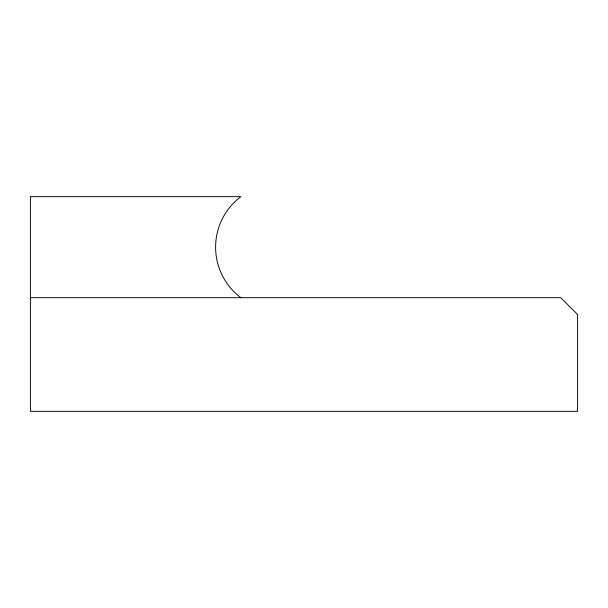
<?xml version="1.0" encoding="UTF-8"?>
<svg xmlns="http://www.w3.org/2000/svg" width="608" height="608" viewBox="0 0 608 608"><rect width="100%" height="100%" fill="white"/><g stroke="black" fill="none" stroke-linecap="round" stroke-linejoin="round"><path stroke-width="0.91" d="M30.4 297.684L560.766 297.684L577.6 314.526L577.6 411.335L30.4 411.335L30.4 196.665L240.859 196.665A63.141 63.141 0 0 0 240.859 297.684"/></g></svg>
